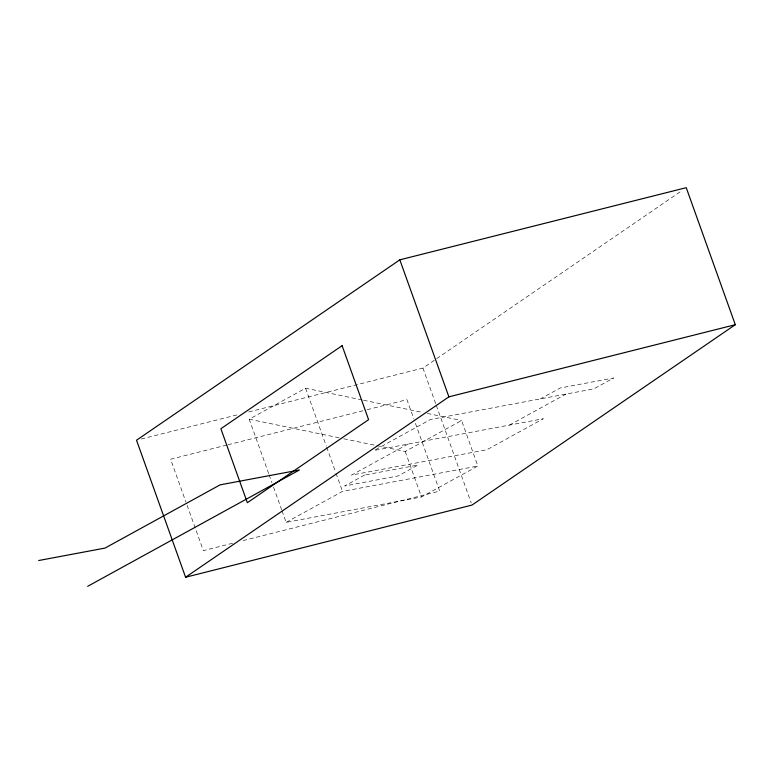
<?xml version="1.0" encoding="UTF-8"?>
<svg xmlns="http://www.w3.org/2000/svg" width="774" height="774" viewBox="0 0 774 774"><rect width="100%" height="100%" fill="white"/><g stroke="black" fill="none" stroke-linecap="round" stroke-linejoin="round"><path stroke-width="0.58" stroke-dasharray="3.87 2.9" d="M248.744 411.942L422.933 368.066L682.252 190.414M268.694 473.611L249.209 419.198L305.575 388.229L362.309 399.974M407.946 444.121L351.58 475.091L486.943 449.713L543.309 418.753L374.103 450.468L430.47 419.498L593.784 388.887L613.637 377.983L560.212 387.997L540.358 398.9M376.851 445.621L405.218 451.494L461.585 420.524L477.877 466.025L421.511 496.985L286.148 522.363L282.084 511.024M286.148 522.363L342.514 491.393L477.877 466.025M509.466 425.09L565.833 394.13M141.197 439.042L239.398 414.303M226.772 445.079L170.609 459.224L185.963 502.103M227.943 444.779L366.015 409.997M367.186 409.698L406.969 399.674L413.838 418.86M232.587 543.251L203.339 550.624L186.37 503.235M243.113 540.6L439.69 491.074L414.235 419.992M363.49 400.216L422.585 412.455M427.316 413.432L461.585 420.524M249.209 419.198L339.031 437.794M343.762 438.771L375.671 445.379M422.933 368.066L435.907 404.299M436.313 405.431L471.182 502.819M405.218 451.494L421.511 496.985M305.575 388.229L326.28 446.047M326.686 447.178L335.616 472.121M336.022 473.253L342.514 491.393M269.1 474.752L271.945 482.686M273.561 487.214L281.688 509.892M364.583 475.052L344.72 485.956L398.146 475.942L418.008 465.039L364.583 475.052"/><path stroke-width="1.16" d="M399.829 259.832L136.524 440.222L185.586 577.24L471.985 505.083L735.3 324.703L686.238 187.676L399.829 259.832L448.891 396.849L185.586 577.24M87.665 586.324L299.412 469.992L220.097 484.863L105.012 548.089L38.7 560.521M448.891 396.849L735.3 324.703M342.118 345.678L220.871 428.738L247.351 502.713L368.598 419.653L342.118 345.678"/></g></svg>
